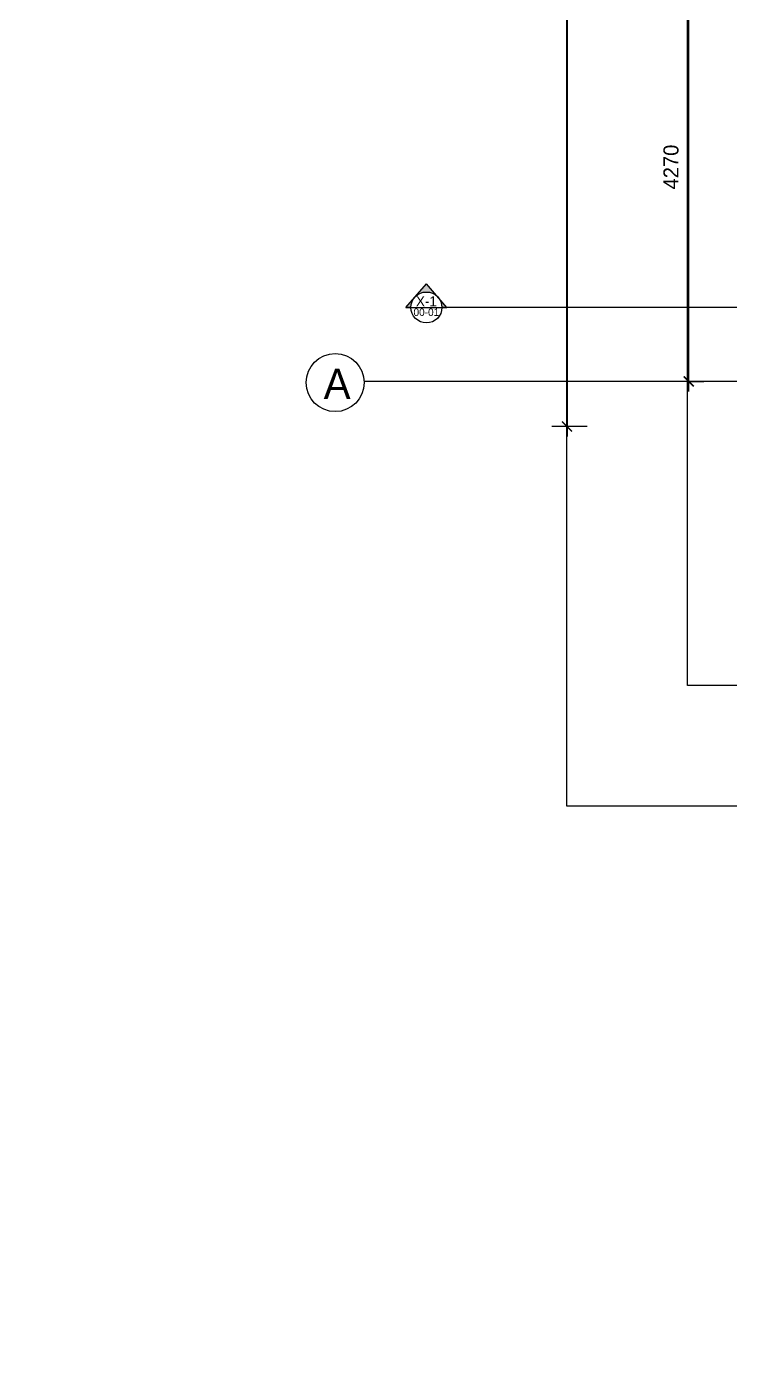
# Model space of a CAD drawing. Header units: millimetres. Extents: x 173236 to 801264, y -94969 to 615039.
# Drawn here: x 626693 to 633701, y 7735 to 21012 of the extents above; entities that cross this region are included whole.
import ezdxf
from ezdxf.enums import TextEntityAlignment as Align

# ---------------------------------------------------------------- set-up
doc = ezdxf.new("R2010")
doc.units = ezdxf.units.MM
doc.header["$MEASUREMENT"] = 0
doc.header["$PDMODE"] = 2
doc.layers.add('00-Def-points', color=7, linetype='Continuous', plot=False)
for name, color, linetype in [('VOX-A-ANNO-DIMS', 160, 'Continuous'), ('VOX-A-ANNO-GRID', 253, 'Continuous'), ('VOX-A-ANNO-GRID-LINE', 254, 'Continuous'), ('VOX-A-ANNO-SECT', 200, 'Continuous'), ('VOX-A-ANNO-SECT-LINE', 201, 'Continuous')]:
    doc.layers.add(name, color=color, linetype=linetype)
doc.styles.add('1.5 mm Rotis Annotative', font='', dxfattribs={"height": 1.5})
doc.styles.add('2 mm Rotis Annotative', font='', dxfattribs={"height": 2})
doc.styles.get('1.5 mm Rotis Annotative').set_extended_font_data('Rotis Sans Serif')
doc.styles.get('2 mm Rotis Annotative').set_extended_font_data('Rotis Sans Serif')
doc.dimstyles.new('1.5 mm Rotis Annotative', dxfattribs={"dimtxt": 1.5, "dimasz": 1, "dimexe": 1.5, "dimexo": 0, "dimgap": 1, "dimtad": 1, "dimdec": 0, "dimrnd": 5, "dimzin": 0, "dimdsep": 46, "dimtxsty": '1.5 mm Rotis Annotative', "dimblk": 'ARCHTICK', "dimcen": 0.09, "dimdle": 1, "dimadec": 0, "dimazin": 0, "dimtfac": 1, "dimtdec": 0, "dimtofl": 0, "dimtmove": 1, "dimatfit": 3, "dimfxl": 2, "dimfxlon": 1, "dimtolj": 1, "dimtzin": 0, "dimarcsym": 0})

# ---------------------------------------------------------------- blocks, each defined once
blk = doc.blocks.new('VOX-A-GRID-TAG')
at = {"layer": 'VOX-A-ANNO-GRID'}
blk.add_circle((0, 0), 1.447, dxfattribs=at)
at = {"layer": 'VOX-A-ANNO-GRID', "style": '1.5 mm Rotis Annotative'}
blk.add_attdef('O1', text='', height=1.5, dxfattribs=at).set_placement((0.097, -0.81), align=Align.CENTER)
blk = doc.blocks.new('STAIRCASE COVER')
at = {"layer": 'VOX-A-ANNO-GRID-LINE', "transparency": 33554610}
blk.add_line((700226, 6930), (672485, 6930), dxfattribs=at)
at = {"xscale": 199.8152530431017, "yscale": 199.8152530431017, "zscale": 199.8152530431017}
blk.add_blockref('VOX-A-GRID-TAG', (672196, 6918), dxfattribs=at).add_auto_attribs({'O1': 'A'})
blk = doc.blocks.new('_ArchTick')
at = {"color": 0, "linetype": 'ByBlock', "const_width": 0.15}
blk.add_lwpolyline([(-0.5, -0.5), (0.5, 0.5)], dxfattribs=at)
blk = doc.blocks.new('*D597')
at = {"layer": 'Defpoints', "color": 0, "transparency": 16777216}
for p in [(633287, 21748), (633287, 21748), (633287, 17478)]:
    blk.add_point(p, dxfattribs=at)
at = {"layer": 'VOX-A-ANNO-DIMS', "color": 0, "lineweight": -2, "transparency": 16777216}
for p, q in [((633287, 17378), (633287, 21848)), ((633287, 21748), (633437, 21748)), ((633287, 17478), (633437, 17478))]:
    blk.add_line(p, q, dxfattribs=at)
at = {"layer": 'VOX-A-ANNO-DIMS', "color": 0, "lineweight": -2, "transparency": 16777216, "xscale": 100, "yscale": 100, "zscale": 100}
for p, rotation in [((633287, 21748), 90), ((633287, 17478), 270)]:
    blk.add_blockref('_ArchTick', p, dxfattribs=dict(at, rotation=rotation))
at = {"layer": 'VOX-A-ANNO-DIMS', "color": 0, "transparency": 16777216, "insert": (633111, 19613), "char_height": 150, "attachment_point": 5, "rotation": 90, "style": '1.5 mm Rotis Annotative'}
blk.add_mtext('\\A1;4270', dxfattribs=at)
blk = doc.blocks.new('*D606')
at = {"layer": 'Defpoints', "color": 0, "transparency": 16777216}
for p in [(634901, 31396), (632075, 17028), (634901, 17028)]:
    blk.add_point(p, dxfattribs=at)
at = {"layer": 'VOX-A-ANNO-DIMS', "color": 0, "lineweight": -2, "transparency": 16777216}
for p, q in [((632075, 31496), (632075, 16928)), ((632275, 31396), (631925, 31396)), ((632275, 17028), (631925, 17028))]:
    blk.add_line(p, q, dxfattribs=at)
at = {"layer": 'VOX-A-ANNO-DIMS', "color": 0, "lineweight": -2, "transparency": 16777216, "xscale": 100, "yscale": 100, "zscale": 100}
for p, rotation in [((632075, 31396), 90), ((632075, 17028), 270)]:
    blk.add_blockref('_ArchTick', p, dxfattribs=dict(at, rotation=rotation))
at = {"layer": 'VOX-A-ANNO-DIMS', "color": 0, "transparency": 16777216, "insert": (631898, 24212), "char_height": 150, "attachment_point": 5, "rotation": 90, "style": '1.5 mm Rotis Annotative'}
blk.add_mtext('\\A1;14370', dxfattribs=at)
blk = doc.blocks.new('SECTION LINE')
at = {"layer": 'VOX-A-ANNO-SECT'}
h = blk.add_hatch(color=256, dxfattribs=at)
h.dxf.hatch_style = 1
h.paths.add_polyline_path([(123707, 22515, -0.174767), (123743, 22417), (123793, 22417)])
h.paths.add_polyline_path([(123589, 22651), (123474, 22518, -0.446281), (123703, 22520)])
h.paths.add_polyline_path([(123472, 22516), (123385, 22417), (123435, 22417, -0.178515)])
for p, q in [((123385, 22417), (123589, 22651)), ((123793, 22417), (123589, 22651)), ((123385, 22417), (123793, 22417))]:
    blk.add_line(p, q, dxfattribs=at)
blk.add_circle((123589, 22417), 154, dxfattribs=at)
at = {"layer": 'VOX-A-ANNO-SECT-LINE'}
for p, q in [((123435, 22417), (123385, 22417)), ((151757, 22417), (123743, 22417))]:
    blk.add_line(p, q, dxfattribs=at)
at = {"layer": 'VOX-A-ANNO-SECT', "style": '2 mm Rotis Annotative'}
for p in [(123589, 22429), (151603, 22429)]:
    blk.add_attdef('00', text='', height=100, dxfattribs=at).set_placement(p, align=Align.CENTER)
at = {"layer": 'VOX-A-ANNO-SECT', "style": '1.5 mm Rotis Annotative'}
for p in [(123460, 22332), (151475, 22332)]:
    blk.add_attdef('00-01', p, '', height=75, dxfattribs=at)
blk = doc.blocks.new('*D665')
at = {"layer": 'Defpoints', "color": 0, "transparency": 16777216}
for p in [(641539, 61543), (642300, 61543), (642300, 61418), (536631, -524), (560469, -524), (547517, -20474)]:
    blk.add_point(p, dxfattribs=at)
at = {"layer": 'VOX-A-ANNO-DIMS', "color": 0, "lineweight": -2, "transparency": 16777216}
for p, q in [((641539, 61543), (641539, 61268)), ((642300, 61543), (642300, 61268)), ((641439, 61418), (642400, 61418)), ((536831, -524), (536481, -524)), ((536631, -20574), (536631, -424)), ((536831, -20474), (536481, -20474))]:
    blk.add_line(p, q, dxfattribs=at)
at = {"layer": 'VOX-A-ANNO-DIMS', "color": 0, "lineweight": -2, "transparency": 16777216, "xscale": 100, "yscale": 100, "zscale": 100}
for p, rotation in [((641539, 61418), 180), ((536631, -524), 90), ((536631, -20474), 270)]:
    blk.add_blockref('_ArchTick', p, dxfattribs=dict(at, rotation=rotation))
blk.add_blockref('_ArchTick', (642300, 61418), dxfattribs=at)
at = {"layer": 'VOX-A-ANNO-DIMS', "color": 0, "transparency": 16777216, "insert": (641920, 61594), "char_height": 150, "attachment_point": 5, "style": '1.5 mm Rotis Annotative'}
blk.add_mtext('\\A1;760', dxfattribs=at)
at = {"layer": 'VOX-A-ANNO-DIMS', "color": 0, "transparency": 16777216, "insert": (536455, -10499), "char_height": 150, "attachment_point": 5, "rotation": 90, "style": '1.5 mm Rotis Annotative'}
blk.add_mtext('\\A1;19950', dxfattribs=at)
blk = doc.blocks.new('top dim')
at = {"layer": '00-Def-points'}
for points in [[(632074.5, 34771.2), (657199.6, 34771.2), (657199.6, 13247), (632074.5, 13247)], [(633274.5, 33571.2), (655999.6, 33571.2), (655999.6, 14447), (633274.5, 14447)]]:
    blk.add_lwpolyline(points, close=True, dxfattribs=at)
at = {"layer": 'VOX-A-ANNO-DIMS'}
for p1, p2, distance, picture, middle in [((634901, 31395.8), (634901, 17027.8), -2826.5, '*D606', (631898.3, 24211.8)), ((633287.2, 17477.8), (633287.2, 21748.1), 0, '*D597', (633111, 19612.9))]:
    dim = blk.add_aligned_dim(p1=p1, p2=p2, distance=distance, dimstyle='1.5 mm Rotis Annotative', dxfattribs=at)
    dim.commit()
    dim.dimension.update_dxf_attribs({"geometry": picture, "text_midpoint": middle})

msp = doc.modelspace()

# ---------------------------------------------------------------- block references
for name, p in [('STAIRCASE COVER', (-42430.1, 10547.8)), ('top dim', (0, 0))]:
    msp.add_blockref(name, p)
at = {"layer": '00-Def-points'}
ref = msp.add_blockref('SECTION LINE', (507085.5, -4202.9), dxfattribs=at)
ref.add_attrib('00', 'X-1', dxfattribs={"layer": 'VOX-A-ANNO-SECT', "height": 100, "style": '2 mm Rotis Annotative'}).set_placement((630674.4, 18226.1), align=Align.CENTER)
ref.add_attrib('00-01', '00-01', (630545.6, 18129.6), dxfattribs={"layer": 'VOX-A-ANNO-SECT', "height": 75, "style": '1.5 mm Rotis Annotative'})

# ---------------------------------------------------------------- dimensions: what is measured, and where the dimension line sits
at = {"layer": 'VOX-A-ANNO-DIMS'}
dim = msp.add_linear_dim(base=(536630.7, -523.8), p1=(547516.9, -20473.8), p2=(560469.1, -523.8), angle=270, dimstyle='1.5 mm Rotis Annotative', dxfattribs=at)
dim.commit()
dim.dimension.update_dxf_attribs({"geometry": '*D665', "text_midpoint": (536454.5, -10498.8)})

doc.saveas('drawing.dxf')
